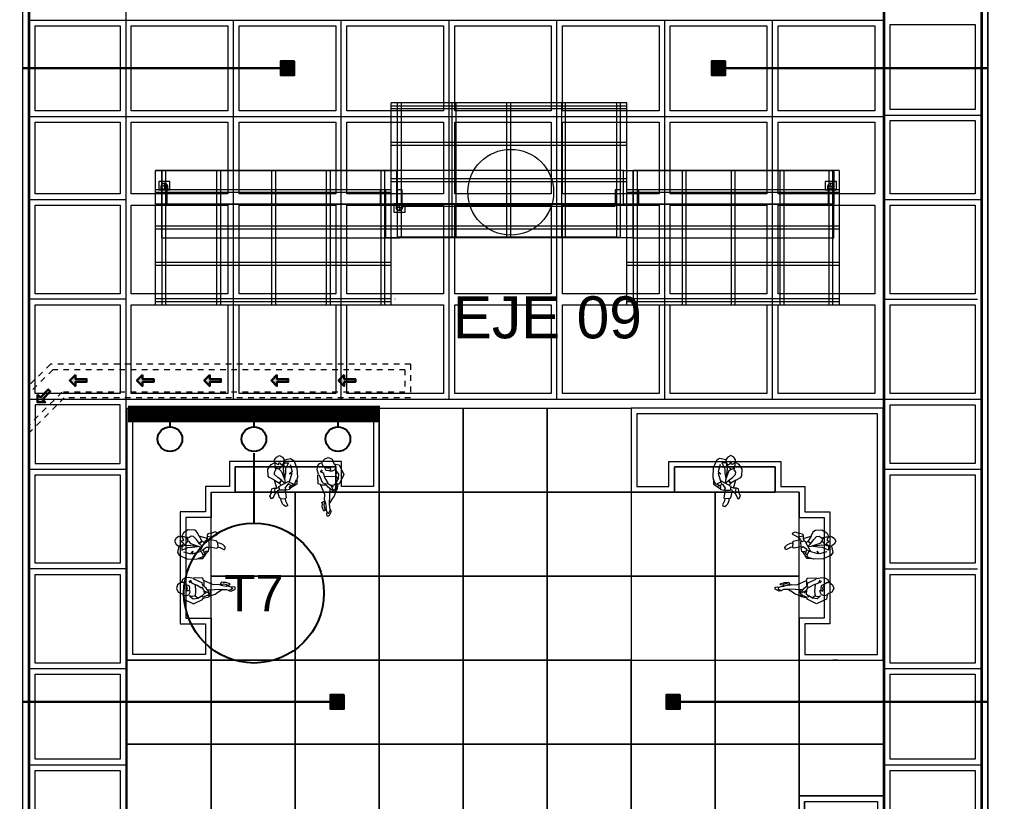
# Model space of a CAD drawing. Header units: metres. Extents: x 349075 to 349285, y 9281902 to 9282050.
# Drawn here: x 349116.26 to 349133.6, y 9281963.72 to 9281977.7 of the extents above; entities that cross this region are included whole.
import ezdxf
from ezdxf.enums import TextEntityAlignment as Align

# ---------------------------------------------------------------- set-up
doc = ezdxf.new("R2010")
doc.units = ezdxf.units.M
doc.header["$LTSCALE"] = 0.25
doc.linetypes.add('01 nivel$0$HIDDEN2', pattern=[0.1875, 0.125, -0.0625])
for name, color, linetype, lineweight in [('.', 7, 'Continuous', 0), ('0_ CUNETAS', 151, 'Continuous', 5), ('ARQ-FONDO', 253, 'CONTINUOUS', 9), ('CUNETAS-RED', 5, 'CONTINUOUS', 18), ('EJE-TEXTO', 5, 'CONTINUOUS', 25), ('LLORAD-SIMB', 1, 'CONTINUOUS', 25), ('LLORAD-TEXTO', 1, 'CONTINUOUS', 25), ('LLORAD-TRAMO', 1, 'CONTINUOUS', 70)]:
    doc.layers.add(name, color=color, linetype=linetype, lineweight=lineweight)
doc.styles.get("Standard").update_dxf_attribs({"font": 'arial.ttf'})

# ---------------------------------------------------------------- blocks, each defined once
blk = doc.blocks.new('*U3826')
at = {"layer": '.', "lineweight": 30}
h = blk.add_hatch(color=1, dxfattribs=at)
h.dxf.hatch_style = 1
h.paths.add_polyline_path([(-0.025, -0.05), (-0.1, -0.05), (0, -0.15), (0.1, -0.05), (0.025, -0.05), (0.025, 0.15), (-0.025, 0.15)])
at = {"layer": '0_ CUNETAS', "color": 1, "lineweight": 30}
blk.add_lwpolyline([(-0.1, -0.05), (-0.025, -0.05), (-0.025, 0.15), (0.025, 0.15), (0.025, -0.05), (0.1, -0.05), (0, -0.15)], close=True, dxfattribs=at)
blk = doc.blocks.new('*U3825')
at = {"layer": '0_ CUNETAS', "color": 0, "linetype": 'ByBlock', "lineweight": -2, "transparency": 16777216}
for p in [(0, 4.8), (0, 3.6), (0, 2.4), (0, 1.2), (0, 0)]:
    blk.add_blockref('*U3826', p, dxfattribs=at)
blk = doc.blocks.new('*U3867')
at = {"layer": '.', "lineweight": 30}
h = blk.add_hatch(color=1, dxfattribs=at)
h.dxf.hatch_style = 1
h.paths.add_polyline_path([(-0.025, -0.05), (-0.1, -0.05), (0, -0.15), (0.1, -0.05), (0.025, -0.05), (0.025, 0.15), (-0.025, 0.15)])
at = {"layer": '0_ CUNETAS', "color": 1, "lineweight": 30}
blk.add_lwpolyline([(-0.1, -0.05), (-0.025, -0.05), (-0.025, 0.15), (0.025, 0.15), (0.025, -0.05), (0.1, -0.05), (0, -0.15)], close=True, dxfattribs=at)
blk = doc.blocks.new('*U3866')
at = {"layer": '0_ CUNETAS', "color": 0, "linetype": 'ByBlock', "lineweight": -2, "transparency": 16777216}
blk.add_blockref('*U3867', (0, 0), dxfattribs=at)
blk = doc.blocks.new('red drenaje')
at = {"layer": 'CUNETAS-RED', "lineweight": 0}
for p, q in [((-34.72, 70.028), (-34.72, 32.557)), ((-34.62, 70.028), (-34.62, 32.598)), ((-17.58, 70.028), (-17.58, 13.093)), ((-17.48, 69.905), (-17.48, 13.6))]:
    blk.add_line(p, q, dxfattribs=at)
at = {"layer": 'CUNETAS-RED', "linetype": '01 nivel$0$HIDDEN2', "lineweight": 0}
for p, q in [((-34.22, 53.538), (-34.62, 53.138)), ((-34.179, 53.438), (-34.62, 52.997)), ((-27.788, 53.538), (-34.22, 53.538)), ((-27.888, 53.438), (-34.179, 53.438)), ((-27.888, 53.438), (-27.888, 53.038)), ((-27.788, 53.538), (-27.788, 52.938)), ((-34.013, 53.038), (-34.62, 52.431)), ((-33.972, 52.938), (-34.62, 52.29)), ((-27.888, 53.038), (-34.013, 53.038)), ((-27.788, 52.938), (-33.972, 52.938))]:
    blk.add_line(p, q, dxfattribs=at)
at = {"layer": 'CUNETAS-RED', "lineweight": 0}
for points in [[(-35.12, 70.028), (-34.72, 70.028), (-34.72, 32.557), (-35.12, 32.391), (-35.12, 70.028)], [(-17.48, 69.905), (-17.08, 69.905), (-17.08, 13.093), (-17.48, 13.093), (-17.48, 69.905)]]:
    blk.add_lwpolyline(points, dxfattribs=at)
for name, p, rotation in [('*U3825', (-33.724, 53.245, 684.918), 270.0000000664697), ('*U3866', (-34.346, 52.962), 315.0000000664697)]:
    blk.add_blockref(name, p, dxfattribs=dict(at, rotation=rotation))
blk = doc.blocks.new('ABRAZADERA CNALTA PLUVIAL')
at = {"layer": 'ARQ-FONDO', "lineweight": 18}
blk.add_line((0.065, 0.008), (0.073, 0.008), dxfattribs=at)
blk.add_lwpolyline([(0.082, 0.003), (0.055, 0.003), (0.055, 0.065, 0.414214), (0, 0.12, 0.414214), (-0.055, 0.065), (-0.055, 0.003), (-0.082, 0.003), (-0.082, 0), (-0.052, 0), (-0.052, 0.065, -1), (0.052, 0.065), (0.052, 0), (0.082, 0)], format="xyb", close=True, dxfattribs=at)
for points in [[(-0.078, 0.003), (-0.078, 0.008), (-0.073, 0.008)], [(-0.065, 0.003), (-0.065, 0.008), (-0.073, 0.008), (-0.073, 0.003)], [(-0.065, 0.008), (-0.06, 0.008), (-0.06, 0.003)], [(0.065, 0.003), (0.065, 0.008), (0.06, 0.008), (0.06, 0.003)], [(0.078, 0.003), (0.078, 0.008), (0.073, 0.008), (0.073, 0.003)]]:
    blk.add_lwpolyline(points, dxfattribs=at)
at = {"layer": 'ARQ-FONDO'}
for points in [[(0, 0.065), (-0.04, 0.065)], [(0, 0.065), (0, 0.105)], [(0, 0.065), (0, 0.025)], [(0, 0.065), (0.04, 0.065)]]:
    blk.add_lwpolyline(points, dxfattribs=at)
blk.add_circle((0, 0.065), 0.0524, dxfattribs=at)
blk = doc.blocks.new('falsaa1')
at = {"layer": 'ARQ-FONDO'}
blk.add_lwpolyline([(2294.534, 1750.568), (2294.734, 1750.568), (2294.734, 1750.418), (2294.534, 1750.418)], close=True, dxfattribs=at)
at = {"layer": 'ARQ-FONDO', "lineweight": 18, "rotation": 180}
blk.add_blockref('ABRAZADERA CNALTA PLUVIAL', (2294.634, 1750.568), dxfattribs=at)
blk = doc.blocks.new('GHDDDHFHD')
at = {"layer": 'ARQ-FONDO', "ltscale": 0.01}
for p, q in [((-146.083, 4.585), (-146.083, 2.185)), ((-146.083, 4.585), (-141.873, 4.585)), ((-141.873, 4.585), (-141.873, 0.973)), ((-137.663, 4.585), (-133.873, 4.585)), ((-137.663, 4.585), (-137.663, 0.973)), ((-133.873, 2.185), (-133.873, 4.585)), ((-137.85, 3.373), (-141.763, 3.373)), ((-141.983, 2.185), (-146.083, 2.185)), ((-133.873, 2.185), (-137.55, 2.185)), ((-137.663, 0.973), (-141.873, 0.973))]:
    blk.add_line(p, q, dxfattribs=at)
at = {"layer": 'ARQ-FONDO'}
for p, q in [((-145.97, 3.385), (-141.72, 3.385)), ((-145.97, 3.385), (-145.97, 2.185)), ((-137.55, 3.385), (-137.55, 2.185)), ((-145.97, 2.785), (-141.97, 2.785)), ((-141.125, 2.785), (-137.97, 2.785)), ((-137.122, 2.785), (-133.97, 2.785)), ((-133.97, 2.785), (-133.97, 2.185)), ((-141.375, 2.185), (-145.97, 2.185))]:
    blk.add_line(p, q, dxfattribs=at)
at = {"layer": 'ARQ-FONDO', "ltscale": 0.01}
for points in [[(-141.873, 4.529), (-146.083, 4.529)], [(-133.873, 4.529), (-137.663, 4.529)], [(-141.873, 4.479), (-146.083, 4.479)], [(-133.873, 4.479), (-137.663, 4.479)], [(-141.873, 3.879), (-146.083, 3.879)], [(-141.873, 3.829), (-146.083, 3.829)], [(-133.873, 3.879), (-137.663, 3.879)], [(-133.873, 3.829), (-137.663, 3.829)], [(-133.873, 3.229), (-146.083, 3.229)], [(-133.873, 3.179), (-146.083, 3.179)], [(-137.875, 2.829), (-141.675, 2.829)], [(-137.875, 2.779), (-141.675, 2.779)], [(-141.873, 2.579), (-146.083, 2.579)], [(-141.873, 2.529), (-146.083, 2.529)], [(-133.873, 2.579), (-137.663, 2.579)], [(-133.873, 2.529), (-137.663, 2.529)], [(-141.873, 2.379), (-137.663, 2.379)], [(-141.873, 2.329), (-137.663, 2.329)], [(-141.873, 1.729), (-137.663, 1.729)], [(-141.873, 1.679), (-137.663, 1.679)], [(-141.873, 1.079), (-137.663, 1.079)], [(-141.873, 1.029), (-137.663, 1.029)]]:
    blk.add_lwpolyline(points, dxfattribs=at)
for points in [[(-145.895, 4.585), (-145.895, 2.185), (-145.97, 2.185), (-145.97, 4.585)], [(-144.914, 4.585), (-144.914, 2.185), (-144.989, 2.185), (-144.989, 4.585)], [(-143.933, 4.585), (-143.933, 2.185), (-144.008, 2.185), (-144.008, 4.585)], [(-142.958, 4.585), (-142.958, 2.185), (-143.033, 2.185), (-143.033, 4.585)], [(-141.983, 4.585), (-141.983, 2.185), (-142.058, 2.185), (-142.058, 4.585)], [(-137.475, 4.585), (-137.475, 2.185), (-137.55, 2.185), (-137.55, 4.585)], [(-136.602, 4.585), (-136.602, 2.185), (-136.677, 2.185), (-136.677, 4.585)], [(-135.729, 4.585), (-135.729, 2.185), (-135.804, 2.185), (-135.804, 4.585)], [(-134.856, 4.585), (-134.856, 2.185), (-134.931, 2.185), (-134.931, 4.585)], [(-133.983, 4.585), (-133.983, 2.185), (-134.058, 2.185), (-134.058, 4.585)], [(-141.763, 0.973), (-141.763, 3.373), (-141.688, 3.373), (-141.688, 0.973)], [(-140.788, 0.973), (-140.788, 3.373), (-140.713, 3.373), (-140.713, 0.973)], [(-139.813, 0.973), (-139.813, 3.373), (-139.738, 3.373), (-139.738, 0.973)], [(-138.832, 0.973), (-138.832, 3.373), (-138.757, 3.373), (-138.757, 0.973)], [(-137.85, 0.973), (-137.85, 3.373), (-137.775, 3.373), (-137.775, 0.973)]]:
    blk.add_lwpolyline(points, close=True, dxfattribs=at)
at = {"layer": 'ARQ-FONDO'}
for points in [[(-141.97, 2.785), (-145.97, 2.785), (-145.97, 3.385), (-141.97, 3.385)], [(-141.97, 2.785), (-137.55, 2.785), (-137.55, 3.385), (-141.97, 3.385)], [(-137.55, 3.385), (-133.97, 3.385), (-133.97, 2.785), (-137.55, 2.785)], [(-146.083, 2.185), (-141.775, 2.185), (-141.775, 2.785), (-146.083, 2.785)], [(-141.775, 2.785), (-137.722, 2.785), (-137.722, 2.185), (-141.775, 2.185)], [(-137.722, 2.185), (-133.97, 2.185), (-133.97, 2.785), (-137.722, 2.785)]]:
    blk.add_lwpolyline(points, close=True, dxfattribs=at)
for points in [[(-145.97, 2.779), (-145.87, 2.779), (-145.87, 2.529), (-145.97, 2.529), (-145.97, 2.779)], [(-142.07, 2.779), (-141.97, 2.779), (-141.97, 2.529), (-142.07, 2.529), (-142.07, 2.779)], [(-141.675, 2.529), (-141.775, 2.529), (-141.775, 2.779), (-141.675, 2.779), (-141.675, 2.529)], [(-137.775, 2.529), (-137.875, 2.529), (-137.875, 2.779), (-137.775, 2.779), (-137.775, 2.529)], [(-137.55, 2.779), (-137.45, 2.779), (-137.45, 2.529), (-137.55, 2.529), (-137.55, 2.779)], [(-134.07, 2.779), (-133.97, 2.779), (-133.97, 2.529), (-134.07, 2.529), (-134.07, 2.779)]]:
    blk.add_lwpolyline(points, dxfattribs=at)
at = {"layer": 'ARQ-FONDO', "rotation": 180}
blk.add_blockref('falsaa1', (2152.909, 1753.347), dxfattribs=at)
at = {"layer": 'ARQ-FONDO'}
for p in [(-2440.557, -1748.039), (-2428.655, -1748.039)]:
    blk.add_blockref('falsaa1', p, dxfattribs=at)
blk = doc.blocks.new('sentada')
at = {"layer": 'ARQ-FONDO'}
blk.add_line((0, 0.188), (-0.039, 0.169), dxfattribs=at)
blk.add_lwpolyline([(-0.151, 0.212), (-0.186, 0.347), (-0.169, 0.365), (-0.178, 0.399), (-0.221, 0.467), (-0.22, 0.483), (-0.186, 0.501), (-0.16, 0.484), (-0.129, 0.458), (-0.099, 0.403), (-0.091, 0.367), (-0.063, 0.359), (-0.019, 0.235), (0.019, 0.285), (0.044, 0.342), (0.05, 0.37), (0.077, 0.387), (0.109, 0.344), (0.083, 0.265), (0.092, 0.26), (0.087, 0.208), (0.054, 0.195), (0, 0.188), (0.056, 0.051), (0.124, 0.024), (0.151, 0.01), (0.172, -0.014), (0.189, -0.131), (0.141, -0.221), (0.077, -0.263), (0.086, -0.312), (0.058, -0.362), (0.007, -0.394), (-0.048, -0.371), (-0.079, -0.336), (-0.089, -0.329), (-0.197, -0.36), (-0.255, -0.331), (-0.326, -0.198), (-0.348, -0.038), (-0.34, 0.004), (-0.349, 0.082), (-0.234, 0.172), (-0.228, 0.189), (-0.174, 0.21), (-0.166, 0.202)], close=True, dxfattribs=at)
for points in [[(-0.091, 0.365), (-0.171, 0.365)], [(-0.197, -0.252), (-0.244, -0.125), (-0.201, -0.084), (-0.245, -0.1), (-0.212, 0.064), (-0.283, 0.088), (-0.264, 0.121), (-0.188, 0.102), (-0.145, 0.173), (-0.164, 0.203)], [(-0.232, 0.174), (-0.224, 0.144), (-0.251, 0.119)], [(-0.151, 0.212), (-0.056, 0.223), (-0.035, 0.154), (-0.203, 0.046)], [(-0.02, 0.232), (-0.052, 0.212)], [(0.044, 0.194), (0.019, 0.287)], [(-0.284, 0.087), (-0.31, 0.094), (-0.338, 0.005)], [(-0.195, 0.104), (-0.21, 0.066)], [(-0.093, -0.274), (-0.165, -0.28), (-0.124, -0.168), (-0.128, -0.089), (-0.121, 0.004)], [(-0.085, -0.237), (-0.083, -0.157), (-0.14, 0.087)], [(-0.01, -0.153), (-0.058, -0.116), (-0.128, 0.036)], [(0.056, 0.05), (-0.038, 0.094), (-0.072, 0.042), (-0.127, 0.089)], [(-0.071, 0.128), (-0.038, 0.1), (-0.077, 0.047), (0, 0), (0.061, -0.047), (0.07, -0.093), (0.041, -0.149), (0.053, -0.157), (0.059, -0.192)], [(0.072, -0.26), (0.016, -0.232), (0, -0.248), (0.009, -0.258), (0, -0.268), (-0.018, -0.267), (-0.033, -0.241), (-0.053, -0.237), (-0.077, -0.263), (-0.085, -0.302), (-0.084, -0.327), (-0.097, -0.295), (-0.087, -0.242), (-0.029, -0.17), (0.002, -0.152), (0.048, -0.173), (0.069, -0.215), (0.072, -0.26)]]:
    blk.add_lwpolyline(points, dxfattribs=at)
blk = doc.blocks.new('sentada 2')
at = {"layer": 'ARQ-FONDO'}
blk.add_line((-0.073, 0.071), (-0.143, 0.071), dxfattribs=at)
blk.add_lwpolyline([(-0.043, 0.477), (-0.023, 0.503), (-0.023, 0.536), (-0.006, 0.551), (0.027, 0.477), (0.03, 0.427), (0.04, 0.4), (0.016, 0.383), (-0.013, 0.383), (-0.001, 0.344), (0.005, 0.253), (0.039, 0.187), (0.097, 0.085), (0.137, 0.077), (0.16, -0.074), (0.149, -0.098), (0.178, -0.171), (0.173, -0.245), (0.152, -0.288), (0.1, -0.31), (0.102, -0.323), (0.062, -0.384), (0.001, -0.41), (-0.07, -0.385), (-0.107, -0.315), (-0.127, -0.304), (-0.2, -0.3), (-0.3, -0.132), (-0.234, 0.046), (-0.213, 0.044), (-0.205, 0.154), (-0.192, 0.156), (-0.166, 0.269), (-0.136, 0.319), (-0.099, 0.389), (-0.092, 0.408), (-0.104, 0.48), (-0.118, 0.506), (-0.129, 0.527), (-0.136, 0.558), (-0.107, 0.633), (-0.074, 0.633), (-0.064, 0.6), (-0.066, 0.562), (-0.053, 0.527)], close=True, dxfattribs=at)
for points in [[(-0.073, 0.567), (-0.088, 0.581), (-0.101, 0.578), (-0.112, 0.551), (-0.122, 0.507)], [(-0.078, 0.143), (-0.084, 0.267), (-0.091, 0.408)], [(-0.013, 0.383), (-0.043, 0.477)], [(-0.003, 0.394), (0.002, 0.439), (-0.016, 0.498)], [(-0.086, 0.181), (-0.106, 0.188), (-0.135, 0.187), (-0.15, 0.164), (-0.156, 0.144), (-0.17, 0.17), (-0.178, 0.171), (-0.175, 0.126), (-0.201, 0.046)], [(0.041, -0.073), (-0.083, -0.075), (-0.163, -0.09), (-0.169, -0.139), (-0.154, -0.19), (-0.209, -0.13), (-0.208, -0.048), (-0.171, 0.022), (-0.198, 0.034)], [(-0.178, 0.027), (-0.139, 0.076)], [(0.111, -0.18), (0.081, -0.156), (0.127, -0.149), (0.071, -0.13), (0.028, -0.038), (-0.028, 0.038), (-0.015, 0.045), (-0.125, 0.095), (-0.127, 0.108), (-0.096, 0.096), (-0.13, 0.153), (-0.117, 0.164), (-0.044, 0.118), (0.011, 0.063), (0.056, 0.057), (0.139, -0.084)], [(0.084, 0.087), (0.009, 0.079)], [(-0.163, -0.09), (-0.204, -0.048)], [(-0.115, -0.314), (-0.146, -0.257), (-0.131, -0.201), (-0.086, -0.173), (-0.049, -0.173), (-0.063, -0.217), (-0.047, -0.227), (-0.005, -0.216), (0.043, -0.234), (0.078, -0.25), (0.095, -0.277), (0.1, -0.302)], [(0.062, -0.24), (0.024, -0.182), (-0.025, -0.18), (-0.051, -0.186)]]:
    blk.add_lwpolyline(points, dxfattribs=at)
blk = doc.blocks.new('asta de banderas')
at = {"layer": 'ARQ-FONDO', "elevation": 17865.472}
blk.add_lwpolyline([(262.652, 48.649), (262.652, 47.149), (260.002, 47.149), (260.002, 48.649)], close=True, dxfattribs=at)
at = {"layer": 'ARQ-FONDO', "ltscale": 0.2, "elevation": 17865.472}
for points in [[(262.552, 48.549), (262.552, 47.249), (260.102, 47.249), (260.102, 48.549)], [(260.852, 47.999), (260.652, 47.999), (260.652, 47.799), (260.852, 47.799)], [(262.002, 47.999), (261.802, 47.999), (261.802, 47.799), (262.002, 47.799)]]:
    blk.add_lwpolyline(points, close=True, dxfattribs=at)
for points in [[(260.952, 48.099), (260.552, 48.099), (260.552, 47.699), (260.952, 47.699), (260.952, 48.099)], [(262.102, 48.099), (261.702, 48.099), (261.702, 47.699), (262.102, 47.699), (262.102, 48.099)]]:
    blk.add_lwpolyline(points, dxfattribs=at)
at = {"layer": 'ARQ-FONDO', "const_width": 0.03, "elevation": 17865.472}
for points in [[(261.093, 47.205), (261.327, 47.296), (261.562, 47.205)], [(261.213, 47.068), (261.213, 46.79)], [(261.442, 47.068), (261.442, 46.79)]]:
    blk.add_lwpolyline(points, dxfattribs=at)
at = {"layer": 'ARQ-FONDO', "elevation": 17865.472}
blk.add_lwpolyline([(261.327, 47.296), (261.327, 46.924)], dxfattribs=at)
at = {"layer": 'ARQ-FONDO', "ltscale": 1.87}
for centre in [(260.752, 47.899, 17865.472), (261.902, 47.899, 17865.472)]:
    blk.add_circle(centre, 0.05, dxfattribs=at)
at = {"layer": 'ARQ-FONDO'}
blk.add_circle((261.327, 47.149, 17865.472), 0.05, dxfattribs=at)
blk = doc.blocks.new('patiooo civico')
at = {"layer": 'ARQ-FONDO'}
for p, q in [((-12, -1.5), (-11.572, -1.5, 423.077)), ((-1.5, -1.5), (-1.928, -1.5, 423.077)), ((-1.527, -2.711), (-1.528, -2.711)), ((-0.896, -4.494), (-0.817, -4.494)), ((-12, -15), (-11.572, -15, 423.077)), ((-1.5, -15), (-1.928, -15, 423.077))]:
    blk.add_line(p, q, dxfattribs=at)
for points in [[(-12, -1.5), (-12, -1.95), (-12.45, -1.95), (-12.45, -3.75), (-12, -3.75), (-12, -4.5), (-13.5, -4.5), (-13.5, 0), (-9, 0), (-9, -1.5), (-9.772, -1.5), (-9.772, -1.05), (-11.572, -1.05), (-11.572, -1.5)], [(-1.5, -1.5), (-1.5, -1.95), (-1.05, -1.95), (-1.05, -3.75), (-1.5, -3.75), (-1.5, -4.5), (0, -4.5), (0, 0), (-4.5, 0), (-4.5, -1.5), (-3.728, -1.5), (-3.728, -1.05), (-1.928, -1.05), (-1.928, -1.5)], [(-9.672, -1.4), (-9.672, -0.95), (-11.672, -0.95), (-11.672, -1.4), (-12.1, -1.4), (-12.1, -1.85), (-12.55, -1.85), (-12.55, -3.85), (-12.1, -3.85), (-12.1, -4.4), (-13.4, -4.4), (-13.4, -0.1), (-9.1, -0.1), (-9.1, -1.4), (-9.672, -1.4)], [(-3.828, -1.4), (-3.828, -0.95), (-1.828, -0.95), (-1.828, -1.4), (-1.4, -1.4), (-1.4, -1.85), (-0.95, -1.85), (-0.95, -3.85), (-1.4, -3.85), (-1.4, -4.4), (-0.1, -4.4), (-0.1, -0.1), (-4.4, -0.1), (-4.4, -1.4), (-3.828, -1.4)], [(-12, -15), (-12, -14.55), (-12.45, -14.55), (-12.45, -12.75), (-12, -12.75), (-12, -12), (-13.5, -12), (-13.5, -16.5), (-9, -16.5), (-9, -15), (-9.772, -15), (-9.772, -15.45), (-11.572, -15.45), (-11.572, -15)], [(-9.672, -15.1), (-9.672, -15.55), (-11.672, -15.55), (-11.672, -15.1), (-12.1, -15.1), (-12.1, -14.65), (-12.55, -14.65), (-12.55, -12.65), (-12.1, -12.65), (-12.1, -12.1), (-13.4, -12.1), (-13.4, -16.4), (-9.1, -16.4), (-9.1, -15.1), (-9.672, -15.1)], [(-1.5, -15), (-1.5, -14.55), (-1.05, -14.55), (-1.05, -12.75), (-1.5, -12.75), (-1.5, -12), (0, -12), (0, -16.5), (-4.5, -16.5), (-4.5, -15), (-3.728, -15), (-3.728, -15.45), (-1.928, -15.45), (-1.928, -15)], [(-3.828, -15.1), (-3.828, -15.55), (-1.828, -15.55), (-1.828, -15.1), (-1.4, -15.1), (-1.4, -14.65), (-0.95, -14.65), (-0.95, -12.65), (-1.4, -12.65), (-1.4, -12.1), (-0.1, -12.1), (-0.1, -16.4), (-4.4, -16.4), (-4.4, -15.1), (-3.828, -15.1)]]:
    blk.add_lwpolyline(points, dxfattribs=at)
for points in [[(-9, 0), (-7.5, 0), (-7.5, -1.5), (-9, -1.5)], [(-7.5, 0), (-6, 0), (-6, -1.5), (-7.5, -1.5)], [(-6, 0), (-4.5, 0), (-4.5, -1.5), (-6, -1.5)], [(-12, -1.5), (-10.5, -1.5), (-10.5, -3), (-12, -3)], [(-10.5, -1.5), (-9, -1.5), (-9, -3), (-10.5, -3)], [(-9, -1.5), (-7.5, -1.5), (-7.5, -3), (-9, -3)], [(-7.5, -1.5), (-6, -1.5), (-6, -3), (-7.5, -3)], [(-6, -1.5), (-4.5, -1.5), (-4.5, -3), (-6, -3)], [(-3, -1.5), (-4.5, -1.5), (-4.5, -3), (-3, -3)], [(-1.5, -1.5), (-3, -1.5), (-3, -3), (-1.5, -3)], [(-12, -3), (-10.5, -3), (-10.5, -4.5), (-12, -4.5)], [(-10.5, -3), (-9, -3), (-9, -4.5), (-10.5, -4.5)], [(-9, -3), (-7.5, -3), (-7.5, -4.5), (-9, -4.5)], [(-7.5, -3), (-6, -3), (-6, -4.5), (-7.5, -4.5)], [(-6, -3), (-4.5, -3), (-4.5, -4.5), (-6, -4.5)], [(-3, -3), (-4.5, -3), (-4.5, -4.5), (-3, -4.5)], [(-1.5, -3), (-3, -3), (-3, -4.5), (-1.5, -4.5)], [(-13.5, -4.5), (-12, -4.5), (-12, -6), (-13.5, -6)], [(-12, -4.5), (-10.5, -4.5), (-10.5, -6), (-12, -6)], [(-10.5, -4.5), (-9, -4.5), (-9, -6), (-10.5, -6)], [(-9, -4.5), (-7.5, -4.5), (-7.5, -6), (-9, -6)], [(-7.5, -4.5), (-6, -4.5), (-6, -6), (-7.5, -6)], [(-6, -4.5), (-4.5, -4.5), (-4.5, -6), (-6, -6)], [(-4.5, -4.5), (-3, -4.5), (-3, -6), (-4.5, -6)], [(-3, -4.5), (-1.5, -4.5), (-1.5, -6), (-3, -6)], [(-1.5, -4.5), (0, -4.5), (0, -6), (-1.5, -6)], [(-13.5, -6), (-12, -6), (-12, -7.5), (-13.5, -7.5)], [(-12, -6), (-10.5, -6), (-10.5, -7.5), (-12, -7.5)], [(-10.5, -6), (-9, -6), (-9, -7.5), (-10.5, -7.5)], [(-9, -6), (-7.5, -6), (-7.5, -7.5), (-9, -7.5)], [(-7.5, -6), (-6, -6), (-6, -7.5), (-7.5, -7.5)], [(-6, -6), (-4.5, -6), (-4.5, -7.5), (-6, -7.5)], [(-4.5, -6), (-3, -6), (-3, -7.5), (-4.5, -7.5)], [(-3, -6), (-1.5, -6), (-1.5, -7.5), (-3, -7.5)], [(-1.5, -6), (0, -6), (0, -6.925), (-1.5, -6.925)], [(-13.5, -7.5), (-12, -7.5), (-12, -9), (-13.5, -9)], [(-12, -7.5), (-10.5, -7.5), (-10.5, -9), (-12, -9)], [(-10.5, -7.5), (-9, -7.5), (-9, -9), (-10.5, -9)], [(-9, -7.5), (-7.5, -7.5), (-7.5, -9), (-9, -9)], [(-7.5, -7.5), (-6, -7.5), (-6, -9), (-7.5, -9)], [(-6, -7.5), (-4.5, -7.5), (-4.5, -9), (-6, -9)], [(-4.5, -7.5), (-3, -7.5), (-3, -9), (-4.5, -9)], [(-3, -7.5), (-1.5, -7.5), (-1.5, -9), (-3, -9)], [(-13.5, -9), (-12, -9), (-12, -10.5), (-13.5, -10.5)], [(-12, -9), (-10.5, -9), (-10.5, -10.5), (-12, -10.5)], [(-10.5, -9), (-9, -9), (-9, -10.5), (-10.5, -10.5)], [(-9, -9), (-7.5, -9), (-7.5, -10.5), (-9, -10.5)], [(-7.5, -9), (-6, -9), (-6, -10.5), (-7.5, -10.5)], [(-6, -9), (-4.5, -9), (-4.5, -10.5), (-6, -10.5)], [(-4.5, -9), (-3, -9), (-3, -10.5), (-4.5, -10.5)], [(-3, -9), (-1.5, -9), (-1.5, -10.5), (-3, -10.5)], [(-1.5, -9.575), (0, -9.575), (0, -10.5), (-1.5, -10.5)], [(-13.5, -10.5), (-12, -10.5), (-12, -12), (-13.5, -12)], [(-12, -10.5), (-10.5, -10.5), (-10.5, -12), (-12, -12)], [(-10.5, -10.5), (-9, -10.5), (-9, -12), (-10.5, -12)], [(-9, -10.5), (-7.5, -10.5), (-7.5, -12), (-9, -12)], [(-7.5, -10.5), (-6, -10.5), (-6, -12), (-7.5, -12)], [(-6, -10.5), (-4.5, -10.5), (-4.5, -12), (-6, -12)], [(-4.5, -10.5), (-3, -10.5), (-3, -12), (-4.5, -12)], [(-3, -10.5), (-1.5, -10.5), (-1.5, -12), (-3, -12)], [(-1.5, -10.5), (0, -10.5), (0, -12), (-1.5, -12)], [(-12, -12), (-10.5, -12), (-10.5, -13.5), (-12, -13.5)], [(-10.5, -12), (-9, -12), (-9, -13.5), (-10.5, -13.5)], [(-9, -12), (-7.5, -12), (-7.5, -13.5), (-9, -13.5)], [(-7.5, -12), (-6, -12), (-6, -13.5), (-7.5, -13.5)], [(-6, -12), (-4.5, -12), (-4.5, -13.5), (-6, -13.5)], [(-4.5, -12), (-3, -12), (-3, -13.5), (-4.5, -13.5)], [(-3, -12), (-1.5, -12), (-1.5, -13.5), (-3, -13.5)], [(-12, -13.5), (-10.5, -13.5), (-10.5, -15), (-12, -15)], [(-10.5, -13.5), (-9, -13.5), (-9, -15), (-10.5, -15)], [(-9, -13.5), (-7.5, -13.5), (-7.5, -15), (-9, -15)], [(-7.5, -13.5), (-6, -13.5), (-6, -15), (-7.5, -15)], [(-6, -13.5), (-4.5, -13.5), (-4.5, -15), (-6, -15)], [(-4.5, -13.5), (-3, -13.5), (-3, -15), (-4.5, -15)], [(-3, -13.5), (-1.5, -13.5), (-1.5, -15), (-3, -15)], [(-9, -15), (-7.5, -15), (-7.5, -16.5), (-9, -16.5)], [(-7.5, -15), (-6, -15), (-6, -16.5), (-7.5, -16.5)], [(-6, -15), (-4.5, -15), (-4.5, -16.5), (-6, -16.5)]]:
    blk.add_lwpolyline(points, close=True, dxfattribs=at)
at = {"layer": 'ARQ-FONDO', "elevation": 423.077}
for points in [[(-9.772, -1.5), (-11.572, -1.5), (-11.572, -1.05), (-9.772, -1.05)], [(-3.728, -1.5), (-1.928, -1.5), (-1.928, -1.05), (-3.728, -1.05)], [(-12, -3.75), (-12, -1.95), (-12.45, -1.95), (-12.45, -3.75)], [(-1.5, -3.75), (-1.5, -1.95), (-1.05, -1.95), (-1.05, -3.75)], [(-12, -12.75), (-12, -14.55), (-12.45, -14.55), (-12.45, -12.75)], [(-1.5, -12.75), (-1.5, -14.55), (-1.05, -14.55), (-1.05, -12.75)], [(-9.772, -15), (-11.572, -15), (-11.572, -15.45), (-9.772, -15.45)], [(-3.728, -15), (-1.928, -15), (-1.928, -15.45), (-3.728, -15.45)]]:
    blk.add_lwpolyline(points, close=True, dxfattribs=at)
at = {"layer": 'ARQ-FONDO', "linetype": 'Continuous'}
for name, p, rotation in [('sentada', (-10.81, -1.24, 423.077), 174.6199510236973), ('sentada 2', (-9.943, -1.29, 423.077), 174.6199510236973), ('sentada', (-1.24, -2.348, 423.077), 84.6199510236973), ('sentada 2', (-1.29, -3.183, 423.077), 84.6199510236973), ('sentada 2', (-12.21, -13.317, 423.077), 264.6199510236973), ('sentada', (-12.26, -14.152, 423.077), 264.6199510236973), ('sentada', (-2.69, -15.26, 423.077), 354.6199510236974)]:
    blk.add_blockref(name, p, dxfattribs=dict(at, rotation=rotation))
at = {"layer": 'ARQ-FONDO', "linetype": 'Continuous', "xscale": -1}
for name, p, rotation in [('sentada', (-2.69, -1.24, 423.077), 185.3800489763027), ('sentada', (-12.26, -2.348, 423.077), 275.3800489763027), ('sentada 2', (-12.21, -3.183, 423.077), 275.3800489763027), ('sentada 2', (-1.29, -13.317, 423.077), 95.38004897630269), ('sentada', (-1.24, -14.152, 423.077), 95.38004897630269), ('sentada 2', (-9.943, -15.21, 423.077), 5.380048976302687), ('sentada', (-10.81, -15.26, 423.077), 5.380048976302687)]:
    blk.add_blockref(name, p, dxfattribs=dict(at, rotation=rotation))
at = {"layer": 'ARQ-FONDO', "rotation": 89.99999999999996}
blk.add_blockref('asta de banderas', (47.149, -269.577, -17865.472), dxfattribs=at)
blk = doc.blocks.new('SUMIIIDERR')
at = {"layer": 'ARQ-FONDO', "lineweight": 25}
for points in [[(0.125, 0.117), (-0.125, 0.117), (-0.125, -0.133), (0.125, -0.133)], [(0.12, 0.112), (-0.12, 0.112), (-0.12, -0.128), (0.12, -0.128)], [(-0.12, 0.105), (0.12, 0.105), (0.12, 0.1), (-0.12, 0.1)], [(-0.12, 0.095), (0.12, 0.095), (0.12, 0.09), (-0.12, 0.09)], [(-0.12, 0.085), (0.12, 0.085), (0.12, 0.08), (-0.12, 0.08)], [(-0.12, 0.075), (0.12, 0.075), (0.12, 0.07), (-0.12, 0.07)], [(-0.12, 0.065), (0.12, 0.065), (0.12, 0.06), (-0.12, 0.06)], [(-0.12, 0.055), (0.12, 0.055), (0.12, 0.05), (-0.12, 0.05)], [(-0.12, 0.045), (0.12, 0.045), (0.12, 0.04), (-0.12, 0.04)], [(-0.12, 0.035), (0.12, 0.035), (0.12, 0.03), (-0.12, 0.03)], [(-0.12, 0.025), (0.12, 0.025), (0.12, 0.02), (-0.12, 0.02)], [(-0.12, 0.015), (0.12, 0.015), (0.12, 0.01), (-0.12, 0.01)], [(-0.12, 0.005), (0.12, 0.005), (0.12, 0), (-0.12, 0)], [(-0.12, -0.005), (0.12, -0.005), (0.12, -0.01), (-0.12, -0.01)], [(-0.12, -0.015), (0.12, -0.015), (0.12, -0.02), (-0.12, -0.02)], [(-0.12, -0.025), (0.12, -0.025), (0.12, -0.03), (-0.12, -0.03)], [(-0.12, -0.035), (0.12, -0.035), (0.12, -0.04), (-0.12, -0.04)], [(-0.12, -0.045), (0.12, -0.045), (0.12, -0.05), (-0.12, -0.05)], [(-0.12, -0.055), (0.12, -0.055), (0.12, -0.06), (-0.12, -0.06)], [(-0.12, -0.065), (0.12, -0.065), (0.12, -0.07), (-0.12, -0.07)], [(-0.12, -0.075), (0.12, -0.075), (0.12, -0.08), (-0.12, -0.08)], [(-0.12, -0.085), (0.12, -0.085), (0.12, -0.09), (-0.12, -0.09)], [(-0.12, -0.095), (0.12, -0.095), (0.12, -0.1), (-0.12, -0.1)], [(-0.12, -0.105), (0.12, -0.105), (0.12, -0.11), (-0.12, -0.11)], [(-0.12, -0.115), (0.12, -0.115), (0.12, -0.12), (-0.12, -0.12)]]:
    blk.add_lwpolyline(points, close=True, dxfattribs=at)

msp = doc.modelspace()

# ---------------------------------------------------------------- linework, layer by layer
at = {"layer": 'ARQ-FONDO'}
for p, q in [((349116.44, 9281988.004), (349116.44, 9281950.624)), ((349118.16, 9281988.004), (349118.16, 9281966.099)), ((349131.685, 9281988.029), (349131.685, 9281950.624)), ((349131.71, 9281988.029), (349131.71, 9281950.624)), ((349133.43, 9281988.029), (349133.43, 9281928.845)), ((349116.44, 9281977.684), (349131.685, 9281977.684)), ((349120.085, 9281970.914), (349120.085, 9281977.684)), ((349122.01, 9281970.914), (349122.01, 9281977.684)), ((349123.935, 9281970.914), (349123.935, 9281977.684)), ((349125.86, 9281970.914), (349125.86, 9281977.684)), ((349127.785, 9281970.914), (349127.785, 9281977.684)), ((349129.71, 9281970.914), (349129.71, 9281977.684)), ((349131.71, 9281975.989), (349133.43, 9281975.989)), ((349116.44, 9281975.964), (349131.685, 9281975.964)), ((349116.44, 9281974.48), (349118.16, 9281974.48)), ((349131.71, 9281974.48), (349133.43, 9281974.48)), ((349116.54, 9281974.379), (349118.06, 9281974.379)), ((349118.26, 9281974.379), (349119.78, 9281974.379)), ((349120.185, 9281974.379), (349121.705, 9281974.379)), ((349122.11, 9281974.379), (349123.63, 9281974.379)), ((349124.035, 9281974.379), (349125.555, 9281974.379)), ((349125.96, 9281974.379), (349127.48, 9281974.379)), ((349127.885, 9281974.379), (349129.405, 9281974.379)), ((349129.81, 9281974.379), (349131.33, 9281974.379)), ((349118.16, 9281972.697), (349116.44, 9281972.697)), ((349122.972, 9281972.697), (349122.963, 9281972.697)), ((349131.71, 9281972.697), (349133.37, 9281972.697)), ((349116.54, 9281972.597), (349118.06, 9281972.597)), ((349118.26, 9281972.597), (349119.78, 9281972.597)), ((349120.185, 9281972.597), (349121.705, 9281972.597)), ((349122.11, 9281972.597), (349123.63, 9281972.597)), ((349124.035, 9281972.597), (349125.555, 9281972.597)), ((349125.96, 9281972.597), (349127.48, 9281972.597)), ((349127.885, 9281972.597), (349129.405, 9281972.597)), ((349129.81, 9281972.597), (349131.33, 9281972.597)), ((349116.44, 9281970.914), (349131.71, 9281970.914)), ((349128.08, 9281970.914), (349128.155, 9281970.914)), ((349131.71, 9281970.914), (349133.43, 9281970.914)), ((349116.44, 9281969.664), (349118.16, 9281969.664)), ((349131.71, 9281969.664), (349133.43, 9281969.664)), ((349118.16, 9281967.882), (349116.415, 9281967.882)), ((349131.71, 9281967.882), (349133.37, 9281967.882)), ((349116.44, 9281966.099), (349118.16, 9281966.099)), ((349116.54, 9281966.099), (349118.06, 9281966.099)), ((349118.16, 9281966.099), (349118.16, 9281950.624)), ((349131.71, 9281966.099), (349133.43, 9281966.099)), ((349116.44, 9281964.381), (349118.16, 9281964.381)), ((349131.71, 9281964.381), (349133.43, 9281964.381))]:
    msp.add_line(p, q, dxfattribs=at)
at = {"layer": 'ARQ-FONDO', "lineweight": 30}
for p, q in [((349120.922, 9281976.827), (349116.315, 9281976.827)), ((349128.872, 9281976.827), (349133.555, 9281976.827)), ((349121.81, 9281965.509), (349116.315, 9281965.509)), ((349128.06, 9281965.509), (349133.555, 9281965.509))]:
    msp.add_line(p, q, dxfattribs=at)
at = {"layer": 'ARQ-FONDO'}
for points in [[(349116.54, 9281976.064), (349116.54, 9281977.584), (349118.06, 9281977.584), (349118.06, 9281976.064)], [(349118.26, 9281976.064), (349118.26, 9281977.584), (349119.985, 9281977.584), (349119.985, 9281976.064)], [(349120.185, 9281976.064), (349120.185, 9281977.584), (349121.91, 9281977.584), (349121.91, 9281976.064)], [(349122.11, 9281976.064), (349122.11, 9281977.584), (349123.835, 9281977.584), (349123.835, 9281976.064)], [(349124.035, 9281976.064), (349124.035, 9281977.584), (349125.76, 9281977.584), (349125.76, 9281976.064)], [(349125.96, 9281976.064), (349125.96, 9281977.584), (349127.685, 9281977.584), (349127.685, 9281976.064)], [(349127.885, 9281976.064), (349127.885, 9281977.584), (349129.61, 9281977.584), (349129.61, 9281976.064)], [(349129.81, 9281976.064), (349129.81, 9281977.584), (349131.535, 9281977.584), (349131.535, 9281976.064)], [(349131.81, 9281976.089), (349131.81, 9281977.609), (349133.33, 9281977.609), (349133.33, 9281976.089)], [(349116.54, 9281974.58), (349116.54, 9281975.864), (349118.06, 9281975.864), (349118.06, 9281974.58)], [(349118.26, 9281974.58), (349118.26, 9281975.864), (349119.985, 9281975.864), (349119.985, 9281974.58)], [(349120.185, 9281974.58), (349120.185, 9281975.864), (349121.91, 9281975.864), (349121.91, 9281974.58)], [(349122.11, 9281974.58), (349122.11, 9281975.864), (349123.835, 9281975.864), (349123.835, 9281974.58)], [(349124.035, 9281974.58), (349124.035, 9281975.864), (349125.76, 9281975.864), (349125.76, 9281974.58)], [(349125.96, 9281974.58), (349125.96, 9281975.864), (349127.685, 9281975.864), (349127.685, 9281974.58)], [(349127.885, 9281974.58), (349127.885, 9281975.864), (349129.61, 9281975.864), (349129.61, 9281974.58)], [(349129.81, 9281974.58), (349129.81, 9281975.864), (349131.535, 9281975.864), (349131.535, 9281974.58)], [(349131.81, 9281974.58), (349131.81, 9281975.889), (349133.33, 9281975.889), (349133.33, 9281974.58)], [(349116.54, 9281972.797), (349116.54, 9281974.379), (349118.06, 9281974.379), (349118.06, 9281972.797)], [(349118.26, 9281972.797), (349118.26, 9281974.379), (349119.985, 9281974.379), (349119.985, 9281972.797)], [(349120.185, 9281972.797), (349120.185, 9281974.379), (349121.91, 9281974.379), (349121.91, 9281972.797)], [(349122.11, 9281972.797), (349122.11, 9281974.379), (349123.835, 9281974.379), (349123.835, 9281972.797)], [(349124.035, 9281972.797), (349124.035, 9281974.379), (349125.76, 9281974.379), (349125.76, 9281972.797)], [(349125.96, 9281972.797), (349125.96, 9281974.379), (349127.685, 9281974.379), (349127.685, 9281972.797)], [(349127.885, 9281972.797), (349127.885, 9281974.379), (349129.61, 9281974.379), (349129.61, 9281972.797)], [(349129.81, 9281972.797), (349129.81, 9281974.379), (349131.535, 9281974.379), (349131.535, 9281972.797)], [(349131.81, 9281972.797), (349131.81, 9281974.379), (349133.33, 9281974.379), (349133.33, 9281972.797)], [(349116.54, 9281971.014), (349116.54, 9281972.597), (349118.06, 9281972.597), (349118.06, 9281971.014)], [(349118.26, 9281971.014), (349118.26, 9281972.597), (349119.985, 9281972.597), (349119.985, 9281971.014)], [(349120.185, 9281971.014), (349120.185, 9281972.597), (349121.91, 9281972.597), (349121.91, 9281971.014)], [(349122.11, 9281971.014), (349122.11, 9281972.597), (349123.835, 9281972.597), (349123.835, 9281971.014)], [(349124.035, 9281971.014), (349124.035, 9281972.597), (349125.76, 9281972.597), (349125.76, 9281971.014)], [(349125.96, 9281971.014), (349125.96, 9281972.597), (349127.685, 9281972.597), (349127.685, 9281971.014)], [(349127.885, 9281971.014), (349127.885, 9281972.597), (349129.61, 9281972.597), (349129.61, 9281971.014)], [(349129.81, 9281971.014), (349129.81, 9281972.597), (349131.535, 9281972.597), (349131.535, 9281971.014)], [(349131.81, 9281971.014), (349131.81, 9281972.597), (349133.33, 9281972.597), (349133.33, 9281971.014)], [(349118.06, 9281969.764), (349118.06, 9281970.814), (349116.54, 9281970.814), (349116.54, 9281969.764)], [(349131.81, 9281969.764), (349131.81, 9281970.814), (349133.33, 9281970.814), (349133.33, 9281969.764)], [(349116.54, 9281967.982), (349116.54, 9281969.564), (349118.06, 9281969.564), (349118.06, 9281967.982)], [(349131.81, 9281967.982), (349131.81, 9281969.564), (349133.33, 9281969.564), (349133.33, 9281967.982)], [(349116.54, 9281966.199), (349116.54, 9281967.782), (349118.06, 9281967.782), (349118.06, 9281966.199)], [(349131.81, 9281966.199), (349131.81, 9281967.782), (349133.33, 9281967.782), (349133.33, 9281966.199)], [(349116.54, 9281964.481), (349116.54, 9281965.999), (349118.06, 9281965.999), (349118.06, 9281964.481)], [(349131.81, 9281964.481), (349131.81, 9281965.999), (349133.33, 9281965.999), (349133.33, 9281964.481)], [(349116.54, 9281962.762), (349116.54, 9281964.281), (349118.06, 9281964.281), (349118.06, 9281962.762)], [(349131.81, 9281962.762), (349131.81, 9281964.281), (349133.33, 9281964.281), (349133.33, 9281962.762)]]:
    msp.add_lwpolyline(points, close=True, dxfattribs=at)
msp.add_circle((349125.035, 9281974.61), 0.766, dxfattribs=at)
at = {"layer": 'LLORAD-SIMB'}
for p, q in [((349118.95, 9281970.65), (349118.95, 9281970.42)), ((349120.45, 9281970.65), (349120.45, 9281970.42)), ((349121.95, 9281970.65), (349121.95, 9281970.42))]:
    msp.add_line(p, q, dxfattribs=at)
for centre in [(349118.95, 9281970.2), (349120.45, 9281970.2), (349121.95, 9281970.2)]:
    msp.add_circle(centre, 0.22, dxfattribs=at)
at = {"layer": 'LLORAD-TEXTO'}
msp.add_line((349120.45, 9281969.95), (349120.45, 9281968.7), dxfattribs=at)
msp.add_circle((349120.45, 9281967.45), 1.25, dxfattribs=at)
at = {"layer": 'LLORAD-TRAMO', "const_width": 0.3}
msp.add_lwpolyline([(349122.7, 9281970.65), (349122.45, 9281970.65), (349122.2, 9281970.65), (349121.95, 9281970.65), (349121.7, 9281970.65), (349121.45, 9281970.65), (349121.2, 9281970.65), (349120.95, 9281970.65), (349120.7, 9281970.65), (349120.45, 9281970.65), (349120.2, 9281970.65), (349119.95, 9281970.65), (349119.7, 9281970.65), (349119.45, 9281970.65), (349119.2, 9281970.65), (349118.95, 9281970.65), (349118.7, 9281970.65), (349118.45, 9281970.65), (349118.2, 9281970.65)], dxfattribs=at)

# ---------------------------------------------------------------- block references
at = {"layer": 'ARQ-FONDO', "lineweight": 0}
for p in [(349121.047, 9281976.834), (349128.747, 9281976.834), (349121.935, 9281965.517), (349127.935, 9281965.517)]:
    msp.add_blockref('SUMIIIDERR', p, dxfattribs=at)
at = {"layer": 'ARQ-FONDO', "xscale": -1, "rotation": 180}
msp.add_blockref('GHDDDHFHD', (349264.773, 9281977.182), dxfattribs=at)
at = {"layer": 'ARQ-FONDO', "lineweight": 5}
msp.add_blockref('patiooo civico', (349131.685, 9281970.752), dxfattribs=at)
at = {"layer": 'ARQ-FONDO', "rotation": 89.99999999999996}
msp.add_blockref('asta de banderas', (349178.833, 9281701.175, -17865.472), dxfattribs=at)
at = {"layer": 'CUNETAS-RED', "lineweight": 30}
msp.add_blockref('red drenaje', (349151.035, 9281918.001), dxfattribs=at)

# ---------------------------------------------------------------- texts
at = {"layer": 'EJE-TEXTO'}
msp.add_text('EJE 09', height=0.75, dxfattribs=at).set_placement((349124, 9281972))
at = {"layer": 'LLORAD-TEXTO'}
msp.add_text('T7', height=0.65, dxfattribs=at).set_placement((349120.45, 9281967.45), align=Align.MIDDLE_CENTER)

doc.saveas('drawing.dxf')
